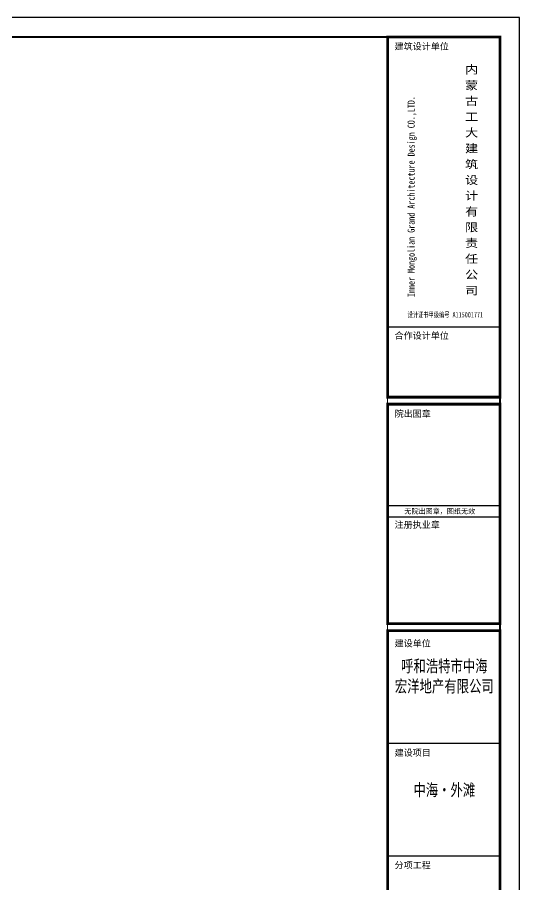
# Model space of a CAD drawing. Extents: x 1117549 to 1295333, y -232649 to -190649.
# Drawn here: x 1193503 to 1206268, y -212667 to -190649 of the extents above; entities that cross this region are included whole.
import ezdxf
from ezdxf.enums import TextEntityAlignment as Align

# ---------------------------------------------------------------- set-up
doc = ezdxf.new("R2010")
doc.units = 0
doc.header["$LTSCALE"] = 1000
doc.header["$MEASUREMENT"] = 0
doc.layers.get('0').update_dxf_attribs({"linetype": 'CONTINUOUS'})
doc.layers.add('hz', color=254, linetype='CONTINUOUS', lineweight=0)
doc.layers.add('PUB_TITLE', color=4, linetype='CONTINUOUS')
doc.styles.add('ENGLISH', font='SimSun.ttf', dxfattribs={"width": 1.2})
doc.styles.add('TUQIAN', font='SIMHEI.TTF', dxfattribs={"width": 1.2})

# ---------------------------------------------------------------- blocks, each defined once
blk = doc.blocks.new('euiop[]')
for p, q in [((595606.95, 26079.48), (595635.55, 26079.48)), ((595606.95, 26034.07), (595635.55, 26034.07)), ((595606.95, 26031.21), (595635.55, 26031.21)), ((595607.09, 25973.64), (595635.55, 25973.64)), ((595607.09, 25945.03), (595635.55, 25945.03))]:
    blk.add_line(p, q)
at = {"const_width": 0.715}
for points in [[(595606.95, 26061.6), (595635.55, 26061.6), (595635.55, 26153.14), (595606.95, 26153.14)], [(595635.55, 26059.82), (595606.95, 26059.82), (595606.95, 26004.03), (595635.55, 26004.03)], [(595606.95, 25839.91), (595635.55, 25839.91), (595635.55, 26002.25), (595606.95, 26002.25)]]:
    blk.add_lwpolyline(points, close=True, dxfattribs=at)
at = {"layer": 'hz', "linetype": 'ByBlock', "ltscale": 0.005}
blk.add_lwpolyline([(595058.55, 25742.64), (595058.55, 26153.14), (595606.95, 26153.14), (595606.95, 25742.64)], close=True, dxfattribs=at)
at = {"layer": 'PUB_TITLE', "color": 0}
blk.add_lwpolyline([(595640.55, 25737.64), (595640.55, 26158.14), (595046.05, 26158.14), (595046.05, 25737.64)], close=True, dxfattribs=at)
at = {"layer": 'PUB_TITLE', "color": 0, "const_width": 0.5}
blk.add_lwpolyline([(595635.55, 25742.64), (595635.55, 26153.14), (595058.55, 26153.14), (595058.55, 25742.64)], close=True, dxfattribs=at)
at = {"style": 'TUQIAN'}
for s, height, p in [('建筑设计单位', 1.645, (595608.73, 26149.93)), ('合作设计单位', 1.645, (595608.73, 26076.43)), ('院出图章', 1.645, (595608.73, 26056.58)), ('无院出图章，图纸无效', 1.287, (595611.22, 26031.97)), ('注册执业章', 1.645, (595608.73, 26028.36)), ('建设单位', 1.645, (595608.73, 25998.21)), ('建设项目', 1.645, (595608.73, 25970.42)), ('分项工程', 1.645, (595608.73, 25941.82))]:
    blk.add_text(s, height=height, dxfattribs=at).set_placement(p)
for s, height, width, p in [('内', 2.04, 1.2, (595626.66, 26143.85)), ('蒙', 2.04, 1.2, (595626.66, 26139.84)), ('古', 2.04, 1.2, (595626.66, 26135.83)), ('工', 2.04, 1.2, (595626.66, 26131.82)), ('大', 2.04, 1.2, (595626.66, 26127.8)), ('建', 2.04, 1.2, (595626.66, 26123.79)), ('筑', 2.04, 1.2, (595626.66, 26119.78)), ('设', 2.04, 1.2, (595626.66, 26115.77)), ('计', 2.04, 1.2, (595626.66, 26111.76)), ('有', 2.04, 1.2, (595626.66, 26107.74)), ('限', 2.04, 1.2, (595626.66, 26103.73)), ('责', 2.04, 1.2, (595626.66, 26099.72)), ('任', 2.04, 1.2, (595626.66, 26095.71)), ('公', 2.04, 1.2, (595626.66, 26091.7)), ('司', 2.04, 1.2, (595626.66, 26087.68)), ('设计证书甲级编号 A115001771', 1.3588, 0.7, (595612.04, 26081.87))]:
    blk.add_text(s, height=height, dxfattribs=dict(at, width=width)).set_placement(p)
at = {"style": 'ENGLISH', "width": 0.8}
blk.add_text('Inner Mongolian Grand Architecture Design CO.,LTD.', height=1.7879, rotation=90, dxfattribs=at).set_placement((595613.84, 26087.04))
at = {"style": 'TUQIAN', "width": 0.75}
for s, p in [('呼和浩特市中海', (595621.38, 25993.34)), ('宏洋地产有限公司', (595621.38, 25988.2)), ('中海·外滩', (595621.38, 25961.84))]:
    blk.add_text(s, height=3.075, dxfattribs=at).set_placement(p, align=Align.MIDDLE)

msp = doc.modelspace()

# ---------------------------------------------------------------- block references
at = {"linetype": 'ByBlock', "xscale": 99.88109257840551, "yscale": 99.88109257817268, "zscale": 99.88109257820747}
msp.add_blockref('euiop[]', (-58286961, -2803353), dxfattribs=at)

doc.saveas('drawing.dxf')
